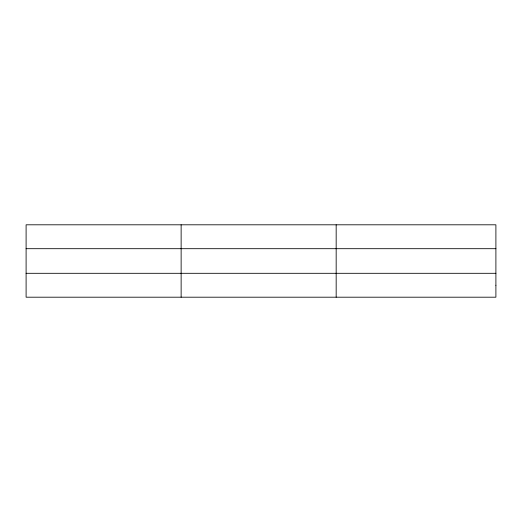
<?xml version="1.0" encoding="UTF-8"?>
<svg xmlns="http://www.w3.org/2000/svg" width="522" height="522" viewBox="0 0 522 522"><rect width="100%" height="100%" fill="white"/><g stroke="black" fill="none" stroke-linecap="round" stroke-linejoin="round"><path stroke-width="0.78" d="M181.134 297.194L181.134 224.806M336.168 297.194L336.168 224.806M26.1 248.694L495.9 248.694M26.1 273.306L495.9 273.306M495.9 285.247L495.9 297.194L26.1 297.194L26.1 224.806L495.9 224.806L495.9 285.247"/></g></svg>
